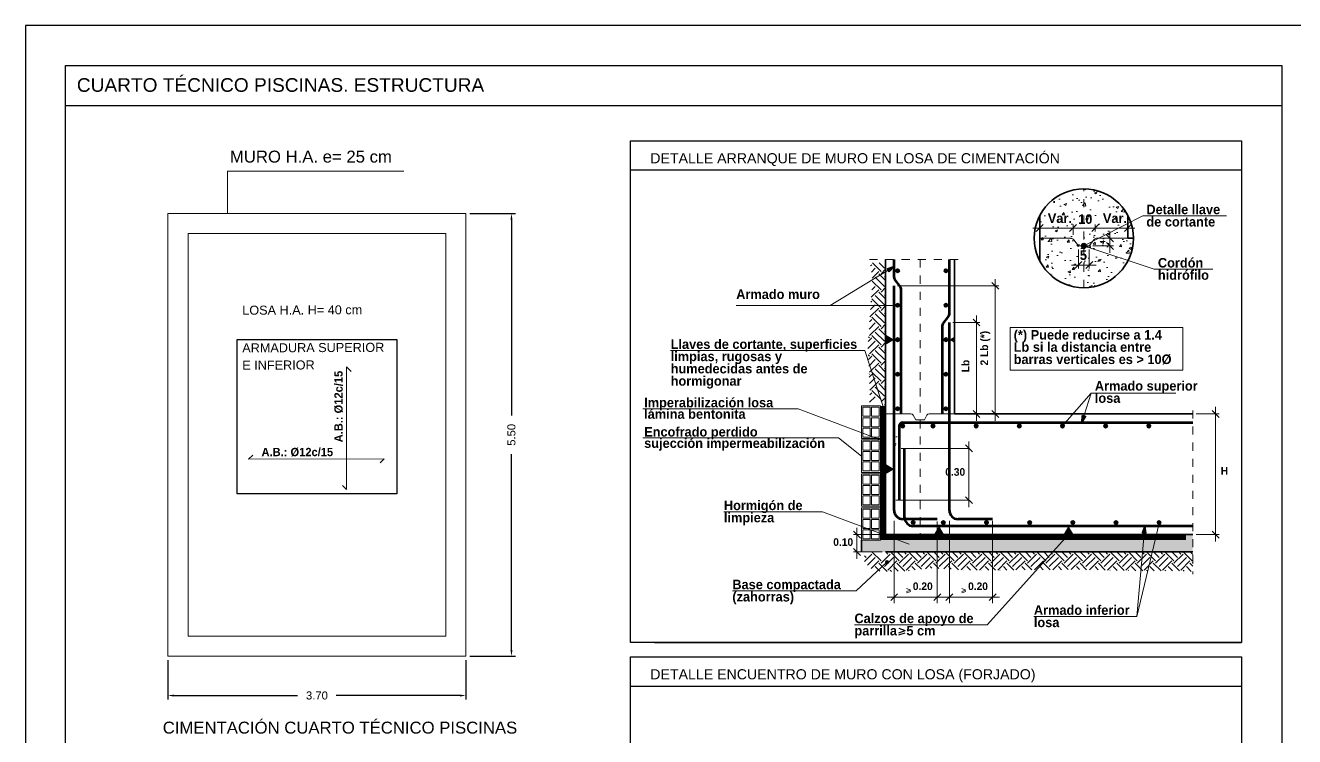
# Model space of a CAD drawing. Extents: x 2455 to 9764, y -806 to 181.
# Drawn here: x 4747.09 to 4762.85, y -655.29 to -646.45 of the extents above; entities that cross this region are included whole.
import ezdxf
from ezdxf.enums import TextEntityAlignment as Align

# ---------------------------------------------------------------- set-up
doc = ezdxf.new("R2010")
doc.units = 0
doc.header["$LTSCALE"] = 0.2
doc.header["$MEASUREMENT"] = 0
for name, pattern in [('CONTINUA', [0]), ('DASHDOT', [1, 0.5, -0.25, 0, -0.25]), ('TRAZO_HUECO', [0.375, 0.25, -0.125])]:
    doc.linetypes.add(name, pattern=pattern)
doc.layers.get('0').update_dxf_attribs({"linetype": 'CONTINUOUS'})
for name, color, linetype, lineweight in [('0-CYPE0', 1, 'CONTINUOUS', 13), ('0-CYPE1', 2, 'CONTINUOUS', 18), ('0-CYPE2', 4, 'CONTINUOUS', 35), ('0-CYPE4', 6, 'CONTINUOUS', 70), ('01_muebles_B', 4, 'CONTINUOUS', 5), ('01_puntos amarillos', 2, 'CONTINUOUS', 5), ('defecto', 7, 'CONTINUOUS', 0), ('VIG_CARAS', 5, 'CONTINUOUS', 9), ('ZAP_CONTORNO', 6, 'CONTINUOUS', 9)]:
    doc.layers.add(name, color=color, linetype=linetype, lineweight=lineweight)
doc.layers.add('01_cartela', color=6, linetype='CONTINUOUS', plot=False)
for name, color, linetype in [('01_cotas', 4, 'CONTINUOUS'), ('01_estructura', 5, 'CONTINUOUS'), ('01_textos', 7, 'CONTINUOUS'), ('07-TEXTOS', 7, 'CONTINUOUS'), ('CALEFAC_NOTAS', 7, 'CONTINUOUS'), ('CYPECABECERA', 2, 'CONTINUOUS')]:
    doc.layers.add(name, color=color, linetype=linetype)
doc.styles.add('BERNARDO', font='GOTHICB.TTF')
doc.styles.add('CYPETXT', font='romans__.ttf', dxfattribs={"height": 0.2})
doc.styles.add('Estilo1', font='swissel.ttf')
doc.styles.add('NIEVES2', font='sanss___.ttf')
doc.styles.add('ROMANS', font='romans')
doc.dimstyles.new('DECIMAL-50', dxfattribs={"dimtxt": 0.08, "dimasz": 0.15, "dimexe": 0.05, "dimexo": 0.05, "dimgap": 0.09, "dimtad": 0, "dimzin": 0, "dimdsep": 46, "dimtxsty": 'ROMANS', "dimblk": 'DOTSMALL', "dimcen": 0.09, "dimclrt": 7, "dimadec": 0, "dimazin": 0, "dimtfac": 1.38, "dimtix": 1, "dimtofl": 0, "dimtmove": 2, "dimatfit": 3, "dimldrblk": 'OBLIQUE', "dimfxl": 1, "dimtolj": 1, "dimtzin": 0, "dimarcsym": 0})

# ---------------------------------------------------------------- blocks, each defined once
blk = doc.blocks.new('*D1153')
at = {"layer": '01_cotas', "color": 0, "linetype": 'CONTINUA', "lineweight": -2, "transparency": 16777216}
for p, q in [((4748.857, -654.337), (4748.857, -654.826)), ((4752.557, -654.337), (4752.557, -654.826))]:
    blk.add_line(p, q, dxfattribs=at)
at = {"layer": '01_cotas', "color": 0, "lineweight": -2, "transparency": 16777216}
for p, q in [((4748.932, -654.776), (4750.467, -654.776)), ((4752.482, -654.776), (4750.947, -654.776))]:
    blk.add_line(p, q, dxfattribs=at)
at = {"layer": '01_cotas', "color": 0, "transparency": 16777216}
for points in [[(4748.932, -654.764), (4748.932, -654.789), (4748.857, -654.776)], [(4752.482, -654.764), (4752.482, -654.789), (4752.557, -654.776)]]:
    blk.add_solid(points, dxfattribs=at)
at = {"layer": '01_cotas', "color": 7, "transparency": 16777216, "insert": (4750.707, -654.776), "char_height": 0.1, "attachment_point": 5, "style": 'Estilo1'}
blk.add_mtext('\\A1;3.70', dxfattribs=at)
blk = doc.blocks.new('*D1154')
at = {"layer": '01_cotas', "color": 0, "linetype": 'CONTINUA', "lineweight": -2, "transparency": 16777216}
for p, q in [((4752.607, -648.787), (4753.172, -648.787)), ((4752.607, -654.287), (4753.172, -654.287))]:
    blk.add_line(p, q, dxfattribs=at)
at = {"layer": '01_cotas', "color": 0, "lineweight": -2, "transparency": 16777216}
for p, q in [((4753.122, -648.862), (4753.122, -651.296)), ((4753.122, -654.212), (4753.122, -651.777))]:
    blk.add_line(p, q, dxfattribs=at)
at = {"layer": '01_cotas', "color": 0, "transparency": 16777216}
for points in [[(4753.11, -648.862), (4753.135, -648.862), (4753.122, -648.787)], [(4753.11, -654.212), (4753.135, -654.212), (4753.122, -654.287)]]:
    blk.add_solid(points, dxfattribs=at)
at = {"layer": '01_cotas', "color": 7, "transparency": 16777216, "insert": (4753.122, -651.537), "char_height": 0.1, "attachment_point": 5, "rotation": 90, "style": 'Estilo1'}
blk.add_mtext('\\A1;5.50', dxfattribs=at)

msp = doc.modelspace()

# ---------------------------------------------------------------- hatches: boundary and pattern name
at = {"layer": '0-CYPE0'}
h = msp.add_hatch(dxfattribs=at)
h.set_pattern_fill('ID0', color=256, scale=45.125, style=0, pattern_type=2)
h.set_pattern_definition([(50, (4757.86092, -652.95966), (0.323664, -0.028316), [0.033844, -0.372281]), (355, (4757.86092, -652.95966), (-0.06261, 0.339426), [0.027075, -0.297825]), (100.4514, (4757.8879, -652.96202), (0.261053, 0.31111), [0.028763, -0.31639]), (46.184, (4757.86092, -652.8694), (0.481592, -0.07469), [0.050766, -0.55842]), (96.636, (4757.90106, -652.87563), (0.421768, 0.43957), [0.043144, -0.474586]), (351.184, (4757.8609, -652.8694), (0.421765, 0.43957), [0.040612, -0.446738]), (21, (4757.90605, -652.89197), (0.269353, -0.181682), [0.033844, -0.372281]), (326, (4757.90605, -652.89197), (0.109796, 0.327224), [0.027075, -0.297825]), (71.4514, (4757.9285, -652.9071), (0.379152, 0.145542), [0.028763, -0.31639]), (37.5, (4757.86092, -652.95966), (0.0054872, 0.1502189), [0, -0.294215, 0, -0.3023375, 0, -0.298953]), (7.5, (4757.86092, -652.95966), (0.1187103, 0.1779775), [0, -0.1723775, 0, -0.287446, 0, -0.1139406]), (327.5, (4757.7603, -652.95966), (0.2408863, -0.010178), [0, -0.1128125, 0, -0.351975, 0, -0.467044]), (317.5, (4757.71517, -652.95966), (0.263162, 0.045172), [0, -0.146656, 0, -0.2337475, 0, -0.331669])])
h.paths.add_polyline_path([(4760.554, -649.024), (4760.416, -649.095), (4760.554, -649.095)], flags=0)
h.paths.add_polyline_path([(4760.667, -648.967), (4760.37, -648.967), (4760.284, -648.967), (4760.229, -648.967), (4760.229, -649.176), (4760.232, -649.177), (4760.235, -649.178), (4760.238, -649.179), (4760.24, -649.181), (4760.242, -649.184), (4760.337, -649.135), (4760.353, -649.112), (4760.36, -649.105), (4760.368, -649.099), (4760.377, -649.096), (4760.387, -649.095), (4760.416, -649.095)], flags=0)
h.paths.add_polyline_path([(4760.776, -648.911), (4760.667, -648.967), (4760.776, -648.967)], flags=0)
h.paths.add_polyline_path([(4760.776, -648.967), (4760.733, -648.967), (4760.667, -648.967), (4760.554, -649.024), (4760.554, -649.095), (4760.776, -649.095)], flags=0)
h.paths.add_polyline_path([(4760.416, -649.095), (4760.337, -649.135), (4760.297, -649.19), (4760.243, -649.19), (4760.243, -649.195), (4760.778, -649.372), (4760.827, -649.237), (4760.844, -649.095), (4760.776, -649.095)], flags=0)
h.paths.add_polyline_path([(4760.778, -649.372), (4760.243, -649.195), (4760.241, -649.198), (4760.24, -649.2), (4760.237, -649.202), (4760.235, -649.204), (4760.232, -649.205), (4760.229, -649.205), (4760.229, -649.71), (4760.364, -649.695), (4760.492, -649.651), (4760.607, -649.58), (4760.704, -649.485)], flags=0)
h.paths.add_polyline_path([(4760.229, -649.205), (4760.226, -649.205), (4760.223, -649.204), (4760.221, -649.202), (4760.219, -649.201), (4760.217, -649.198), (4760.216, -649.196), (4760.215, -649.193), (4760.215, -649.19), (4760.161, -649.19), (4760.104, -649.112), (4760.098, -649.105), (4760.09, -649.099), (4760.081, -649.096), (4760.072, -649.095), (4759.682, -649.095), (4759.682, -649.377), (4759.757, -649.489), (4759.853, -649.582), (4759.968, -649.652), (4760.095, -649.695), (4760.229, -649.71)], flags=0)
h.paths.add_polyline_path([(4760.229, -648.967), (4760.096, -648.967), (4760.053, -648.967), (4760.01, -648.967), (4759.682, -648.967), (4759.682, -649.052), (4759.682, -649.095), (4760.071, -649.095), (4760.081, -649.096), (4760.09, -649.099), (4760.098, -649.105), (4760.105, -649.112), (4760.161, -649.19), (4760.215, -649.19), (4760.215, -649.188), (4760.216, -649.185), (4760.217, -649.183), (4760.219, -649.18), (4760.221, -649.179), (4760.223, -649.177), (4760.226, -649.176), (4760.229, -649.176)], flags=0)
h.paths.add_polyline_path([(4760.229, -648.48), (4760.229, -648.967), (4760.37, -648.967), (4760.413, -648.967), (4760.456, -648.967), (4760.667, -648.967), (4760.776, -648.911), (4760.776, -648.813), (4760.701, -648.701), (4760.604, -648.608), (4760.49, -648.538), (4760.363, -648.495)], flags=0)
h.paths.add_polyline_path([(4760.229, -648.48), (4760.095, -648.495), (4759.968, -648.538), (4759.853, -648.608), (4759.757, -648.701), (4759.682, -648.813), (4759.682, -648.967), (4759.725, -648.967), (4760.096, -648.967), (4760.182, -648.967), (4760.229, -648.967)], flags=0)
h = msp.add_hatch(dxfattribs=at)
h.set_pattern_fill('ID4', color=256, scale=45.125, style=0, pattern_type=2)
h.set_pattern_definition([(50, (4759.5119, -654.04975), (0.323664, -0.028316), [0.033844, -0.37228]), (355, (4759.5119, -654.04975), (-0.06261, 0.339426), [0.027075, -0.297825]), (100.451, (4759.53888, -654.0521), (0.261053, 0.31111), [0.028763, -0.31639]), (46.184, (4759.5119, -653.9595), (0.48159, -0.07469), [0.050766, -0.55842]), (96.636, (4759.55204, -653.96573), (0.42177, 0.43957), [0.043144, -0.474586]), (351.184, (4759.5119, -653.9595), (0.421765, 0.43957), [0.04061, -0.44674]), (21, (4759.55703, -653.98207), (0.269353, -0.181682), [0.033844, -0.37228]), (326, (4759.55703, -653.98207), (0.109796, 0.327224), [0.027075, -0.297825]), (71.451, (4759.57948, -653.9972), (0.379152, 0.145542), [0.028763, -0.31639]), (37.5, (4759.51191, -654.04975), (0.005487, 0.150219), [0, -0.294215, 0, -0.3023375, 0, -0.298953]), (7.5, (4759.5119, -654.04975), (0.11871, 0.1779775), [0, -0.1723775, 0, -0.287446, 0, -0.113941]), (327.5, (4759.41128, -654.04975), (0.2408863, -0.010178), [0, -0.1128125, 0, -0.351975, 0, -0.467044]), (317.5, (4759.36615, -654.04975), (0.263162, 0.045172), [0, -0.146656, 0, -0.233748, 0, -0.331669])])
h.paths.add_polyline_path([(4758.083, -651.277), (4757.874, -651.277), (4757.874, -651.706), (4757.939, -651.706), (4757.939, -651.384), (4758.196, -651.384), (4758.196, -651.352), (4758.142, -651.352)], flags=0)
h = msp.add_hatch(dxfattribs=at)
h.set_pattern_fill('ID5', color=256, scale=45.125, style=0, pattern_type=2)
h.set_pattern_definition([(37.5, (4759.511907, -654.049755), (-0.0022743, 0.0695579), [0, -0.054872, 0, -0.06137, 0, -0.0586625]), (7.5, (4759.51191, -654.049755), (0.063888, 0.1018787), [0, -0.029602, 0, -0.049457, 0, -0.0189525]), (327.5, (4759.467504, -654.049755), (0.1124199, 0.0002053), [0, -0.01805, 0, -0.06498, 0, -0.084835]), (317.5, (4759.4675, -654.04975), (0.108521, 0.0316845), [0, -0.009025, 0, -0.042598, 0, -0.048735])])
h.paths.add_polyline_path([(4761.582, -652.777), (4761.13, -652.777), (4761.079, -652.992), (4761.582, -652.992)])
h.paths.add_polyline_path([(4761.13, -652.777), (4760.976, -652.777), (4760.958, -652.992), (4761.079, -652.992)])
h.paths.add_polyline_path([(4760.976, -652.777), (4760.039, -652.777), (4759.846, -652.992), (4760.958, -652.992)])
h.paths.add_polyline_path([(4760.039, -652.777), (4759.096, -652.777), (4759.096, -652.992), (4759.846, -652.992)])
h.paths.add_polyline_path([(4759.096, -652.777), (4758.56, -652.777), (4758.56, -652.992), (4759.096, -652.992)])
h.paths.add_polyline_path([(4758.56, -652.777), (4758.41, -652.777), (4758.41, -652.992), (4758.56, -652.992)])
h.paths.add_polyline_path([(4758.41, -652.777), (4757.874, -652.777), (4757.874, -652.992), (4758.41, -652.992)])
h.paths.add_polyline_path([(4757.874, -652.777), (4757.767, -652.777), (4757.767, -652.786), (4757.874, -652.827)])
h.paths.add_polyline_path([(4757.874, -652.827), (4757.467, -652.846), (4757.467, -652.989), (4757.77, -652.992), (4757.874, -652.992)])
at = {"layer": '0-CYPE2'}
h = msp.add_hatch(color=256, dxfattribs=at)
edge = h.paths.add_edge_path()
edge.add_arc((4760.229, -649.19), 0.0287, 0, 360)
for points in [[(4757.812, -649.51), (4757.874, -649.447), (4757.79, -649.473)], [(4760.209, -651.296), (4760.203, -651.384), (4760.25, -651.309)], [(4761, -652.757), (4760.985, -652.67), (4760.957, -652.754)]]:
    msp.add_hatch(color=256, dxfattribs=at).paths.add_polyline_path(points)
h = msp.add_hatch(color=256, dxfattribs=at)
edge = h.paths.add_edge_path()
edge.add_arc((4757.917, -649.498), 0.0214, 0, 360)
h = msp.add_hatch(color=256, dxfattribs=at)
edge = h.paths.add_edge_path()
edge.add_arc((4758.517, -649.498), 0.0214, 0, 360)
h = msp.add_hatch(color=256, dxfattribs=at)
edge = h.paths.add_edge_path()
edge.add_arc((4757.917, -649.927), 0.0214, 0, 360)
h = msp.add_hatch(color=256, dxfattribs=at)
edge = h.paths.add_edge_path()
edge.add_arc((4758.517, -649.927), 0.0214, 0, 360)
h = msp.add_hatch(color=256, dxfattribs=at)
edge = h.paths.add_edge_path()
edge.add_arc((4757.917, -650.355), 0.0214, 0, 360)
h = msp.add_hatch(color=256, dxfattribs=at)
edge = h.paths.add_edge_path()
edge.add_arc((4758.517, -650.355), 0.0214, 0, 360)
h = msp.add_hatch(color=256, dxfattribs=at)
edge = h.paths.add_edge_path()
edge.add_arc((4757.917, -650.784), 0.0214, 0, 360)
h = msp.add_hatch(color=256, dxfattribs=at)
edge = h.paths.add_edge_path()
edge.add_arc((4758.517, -650.784), 0.0214, 0, 360)
h = msp.add_hatch(color=256, dxfattribs=at)
edge = h.paths.add_edge_path()
edge.add_arc((4757.917, -651.213), 0.0214, 0, 360)
h = msp.add_hatch(color=256, dxfattribs=at)
edge = h.paths.add_edge_path()
edge.add_arc((4758.517, -651.213), 0.0214, 0, 360)
h = msp.add_hatch(color=256, dxfattribs=at)
edge = h.paths.add_edge_path()
edge.add_arc((4757.981, -651.427), 0.0214, 0, 360)
h = msp.add_hatch(color=256, dxfattribs=at)
edge = h.paths.add_edge_path()
edge.add_arc((4758.357, -651.427), 0.0214, 0, 360)
h = msp.add_hatch(color=256, dxfattribs=at)
edge = h.paths.add_edge_path()
edge.add_arc((4758.892, -651.427), 0.0214, 0, 360)
h = msp.add_hatch(color=256, dxfattribs=at)
edge = h.paths.add_edge_path()
edge.add_arc((4759.428, -651.427), 0.0214, 0, 360)
h = msp.add_hatch(color=256, dxfattribs=at)
edge = h.paths.add_edge_path()
edge.add_arc((4759.964, -651.427), 0.0214, 0, 360)
h = msp.add_hatch(color=256, dxfattribs=at)
edge = h.paths.add_edge_path()
edge.add_arc((4760.5, -651.427), 0.0214, 0, 360)
h = msp.add_hatch(color=256, dxfattribs=at)
edge = h.paths.add_edge_path()
edge.add_arc((4761.036, -651.427), 0.0214, 0, 360)
h = msp.add_hatch(color=256, dxfattribs=at)
edge = h.paths.add_edge_path()
edge.add_arc((4758.11, -652.627), 0.0214, 0, 360)
h = msp.add_hatch(color=256, dxfattribs=at)
edge = h.paths.add_edge_path()
edge.add_arc((4758.485, -652.627), 0.0214, 0, 360)
h = msp.add_hatch(color=256, dxfattribs=at)
edge = h.paths.add_edge_path()
edge.add_arc((4759.021, -652.627), 0.0214, 0, 360)
h = msp.add_hatch(color=256, dxfattribs=at)
edge = h.paths.add_edge_path()
edge.add_arc((4759.557, -652.627), 0.0214, 0, 360)
h = msp.add_hatch(color=256, dxfattribs=at)
edge = h.paths.add_edge_path()
edge.add_arc((4760.093, -652.627), 0.0214, 0, 360)
h = msp.add_hatch(color=256, dxfattribs=at)
edge = h.paths.add_edge_path()
edge.add_arc((4760.629, -652.627), 0.0214, 0, 360)
h = msp.add_hatch(color=256, dxfattribs=at)
edge = h.paths.add_edge_path()
edge.add_arc((4761.164, -652.627), 0.0214, 0, 360)
h = msp.add_hatch(color=256, dxfattribs=at)
edge = h.paths.add_edge_path()
edge.add_arc((4757.785, -653.12), 0.0161, 0, 360)

# ---------------------------------------------------------------- linework, layer by layer
at = {"layer": '0-CYPE0'}
for p, q in [((4757.581, -649.438), (4757.597, -649.423)), ((4757.711, -649.508), (4757.604, -649.401)), ((4757.753, -649.465), (4757.689, -649.401)), ((4757.591, -649.514), (4757.64, -649.465)), ((4757.601, -649.589), (4757.682, -649.508)), ((4757.753, -649.693), (4757.64, -649.579)), ((4757.767, -649.621), (4757.682, -649.536)), ((4757.711, -649.536), (4757.767, -649.48)), ((4757.753, -649.579), (4757.767, -649.565)), ((4757.589, -649.828), (4757.682, -649.735)), ((4757.596, -649.737), (4757.64, -649.693)), ((4757.711, -649.735), (4757.603, -649.628)), ((4757.767, -649.849), (4757.682, -649.764)), ((4757.711, -649.764), (4757.767, -649.707)), ((4757.579, -649.981), (4757.64, -649.92)), ((4757.585, -649.889), (4757.597, -649.877)), ((4757.711, -649.963), (4757.597, -649.849)), ((4757.753, -649.92), (4757.64, -649.806)), ((4757.753, -649.806), (4757.767, -649.793)), ((4757.573, -650.072), (4757.682, -649.963)), ((4757.711, -650.19), (4757.597, -650.076)), ((4757.753, -650.147), (4757.64, -650.034)), ((4757.767, -650.076), (4757.682, -649.991)), ((4757.711, -649.991), (4757.767, -649.935)), ((4757.753, -650.034), (4757.767, -650.02)), ((4757.563, -650.224), (4757.64, -650.147)), ((4757.568, -650.304), (4757.682, -650.19)), ((4757.569, -650.133), (4757.597, -650.105)), ((4757.767, -650.303), (4757.682, -650.218)), ((4757.711, -650.218), (4757.767, -650.162)), ((4757.549, -650.465), (4757.64, -650.375)), ((4757.553, -650.376), (4757.597, -650.332)), ((4757.568, -650.332), (4757.557, -650.32)), ((4757.711, -650.417), (4757.597, -650.304)), ((4757.753, -650.375), (4757.64, -650.261)), ((4757.711, -650.446), (4757.767, -650.389)), ((4757.753, -650.261), (4757.767, -650.247)), ((4757.568, -650.56), (4757.552, -650.544)), ((4757.568, -650.531), (4757.682, -650.417)), ((4757.711, -650.645), (4757.597, -650.531)), ((4757.753, -650.602), (4757.64, -650.488)), ((4757.767, -650.531), (4757.682, -650.446)), ((4757.753, -650.488), (4757.767, -650.475)), ((4757.555, -650.601), (4757.597, -650.56)), ((4757.558, -650.683), (4757.64, -650.602)), ((4757.568, -650.758), (4757.682, -650.645)), ((4757.753, -650.829), (4757.64, -650.716)), ((4757.767, -650.758), (4757.682, -650.673)), ((4757.711, -650.673), (4757.767, -650.617)), ((4757.753, -650.716), (4757.767, -650.702)), ((4757.568, -650.787), (4757.562, -650.781)), ((4757.564, -650.82), (4757.597, -650.787)), ((4757.567, -650.901), (4757.64, -650.829)), ((4757.571, -650.983), (4757.682, -650.872)), ((4757.711, -650.872), (4757.597, -650.758)), ((4757.711, -650.901), (4757.767, -650.844)), ((4757.572, -651.039), (4757.597, -651.014)), ((4757.711, -651.099), (4757.597, -650.986)), ((4757.753, -651.057), (4757.64, -650.943)), ((4757.767, -650.985), (4757.682, -650.901)), ((4757.753, -650.943), (4757.767, -650.929)), ((4757.57, -651.133), (4757.64, -651.063)), ((4757.711, -651.128), (4757.767, -651.071)), ((4757.753, -651.17), (4757.767, -651.157)), ((4757.505, -653.109), (4757.597, -653.018)), ((4757.526, -653.06), (4757.507, -653.042)), ((4757.545, -653.155), (4757.64, -653.06)), ((4757.711, -653.103), (4757.597, -652.989)), ((4757.711, -653.131), (4757.824, -653.018)), ((4757.753, -653.174), (4757.867, -653.06)), ((4757.796, -653.018), (4757.77, -652.992)), ((4757.938, -653.103), (4757.827, -652.992)), ((4757.981, -653.06), (4757.912, -652.992)), ((4757.938, -653.131), (4758.052, -653.018)), ((4757.981, -653.174), (4758.094, -653.06)), ((4758.023, -653.018), (4757.997, -652.992)), ((4758.165, -653.103), (4758.054, -652.992)), ((4758.208, -653.06), (4758.139, -652.992)), ((4758.165, -653.131), (4758.279, -653.018)), ((4758.208, -653.174), (4758.322, -653.06)), ((4758.25, -653.018), (4758.224, -652.992)), ((4758.393, -653.103), (4758.281, -652.992)), ((4758.435, -653.06), (4758.367, -652.992)), ((4758.393, -653.131), (4758.506, -653.018)), ((4758.435, -653.174), (4758.549, -653.06)), ((4758.478, -653.018), (4758.452, -652.992)), ((4758.62, -653.103), (4758.509, -652.992)), ((4758.663, -653.06), (4758.594, -652.992)), ((4758.62, -653.131), (4758.734, -653.018)), ((4758.663, -653.174), (4758.776, -653.06)), ((4758.705, -653.018), (4758.679, -652.992)), ((4758.847, -653.103), (4758.736, -652.992)), ((4758.89, -653.06), (4758.821, -652.992)), ((4758.847, -653.131), (4758.961, -653.018)), ((4758.89, -653.174), (4759.004, -653.06)), ((4758.933, -653.018), (4758.907, -652.992)), ((4759.075, -653.103), (4758.963, -652.992)), ((4759.117, -653.06), (4759.049, -652.992)), ((4759.075, -653.131), (4759.188, -653.018)), ((4759.117, -653.174), (4759.231, -653.06)), ((4759.16, -653.018), (4759.134, -652.992)), ((4759.302, -653.103), (4759.191, -652.992)), ((4759.345, -653.06), (4759.276, -652.992)), ((4759.302, -653.131), (4759.416, -653.018)), ((4759.345, -653.174), (4759.458, -653.06)), ((4759.387, -653.018), (4759.361, -652.992)), ((4759.529, -653.103), (4759.418, -652.992)), ((4759.572, -653.06), (4759.503, -652.992)), ((4759.529, -653.131), (4759.643, -653.018)), ((4759.572, -653.174), (4759.686, -653.06)), ((4759.615, -653.018), (4759.589, -652.992)), ((4759.757, -653.103), (4759.645, -652.992)), ((4759.799, -653.06), (4759.731, -652.992)), ((4759.757, -653.131), (4759.87, -653.018)), ((4759.799, -653.174), (4759.913, -653.06)), ((4759.842, -653.018), (4759.816, -652.992)), ((4759.984, -653.103), (4759.873, -652.992)), ((4760.027, -653.06), (4759.958, -652.992)), ((4759.984, -653.131), (4760.098, -653.018)), ((4760.027, -653.174), (4760.14, -653.06)), ((4760.069, -653.018), (4760.043, -652.992)), ((4760.211, -653.103), (4760.1, -652.992)), ((4760.254, -653.06), (4760.185, -652.992)), ((4760.211, -653.131), (4760.325, -653.018)), ((4760.254, -653.174), (4760.368, -653.06)), ((4760.297, -653.018), (4760.271, -652.992)), ((4760.439, -653.103), (4760.327, -652.992)), ((4760.481, -653.06), (4760.413, -652.992)), ((4760.439, -653.131), (4760.552, -653.018)), ((4760.481, -653.174), (4760.595, -653.06)), ((4760.524, -653.018), (4760.498, -652.992)), ((4760.666, -653.103), (4760.555, -652.992)), ((4760.709, -653.06), (4760.64, -652.992)), ((4760.666, -653.131), (4760.78, -653.018)), ((4760.709, -653.174), (4760.822, -653.06)), ((4760.751, -653.018), (4760.725, -652.992)), ((4760.893, -653.103), (4760.782, -652.992)), ((4760.936, -653.06), (4760.867, -652.992)), ((4760.893, -653.131), (4761.007, -653.018)), ((4760.936, -653.174), (4761.05, -653.06)), ((4760.979, -653.018), (4760.953, -652.992)), ((4761.121, -653.103), (4761.009, -652.992)), ((4761.163, -653.06), (4761.095, -652.992)), ((4761.121, -653.131), (4761.234, -653.018)), ((4761.163, -653.174), (4761.277, -653.06)), ((4761.206, -653.018), (4761.18, -652.992)), ((4761.348, -653.103), (4761.237, -652.992)), ((4761.391, -653.06), (4761.322, -652.992)), ((4761.348, -653.131), (4761.462, -653.018)), ((4761.391, -653.174), (4761.504, -653.06)), ((4761.433, -653.018), (4761.407, -652.992)), ((4761.575, -653.103), (4761.464, -652.992)), ((4761.582, -653.025), (4761.549, -652.992)), ((4757.589, -653.196), (4757.682, -653.103)), ((4757.695, -653.229), (4757.64, -653.174)), ((4757.786, -653.235), (4757.682, -653.131)), ((4757.796, -653.217), (4757.909, -653.103)), ((4757.841, -653.233), (4757.824, -653.217)), ((4757.924, -653.231), (4757.867, -653.174)), ((4758.007, -653.229), (4757.909, -653.131)), ((4758.023, -653.217), (4758.137, -653.103)), ((4758.06, -653.225), (4758.052, -653.217)), ((4758.136, -653.216), (4758.094, -653.174)), ((4758.213, -653.208), (4758.137, -653.131)), ((4758.265, -653.202), (4758.364, -653.103)), ((4758.341, -653.193), (4758.322, -653.174)), ((4758.43, -653.197), (4758.364, -653.131)), ((4758.493, -653.201), (4758.592, -653.103)), ((4758.583, -653.208), (4758.549, -653.174)), ((4758.674, -653.214), (4758.592, -653.131)), ((4758.706, -653.216), (4758.819, -653.103)), ((4758.735, -653.218), (4758.734, -653.217)), ((4758.821, -653.219), (4758.776, -653.174)), ((4758.906, -653.219), (4758.819, -653.131)), ((4758.933, -653.217), (4759.046, -653.103)), ((4758.963, -653.218), (4758.961, -653.217)), ((4759.048, -653.218), (4759.004, -653.174)), ((4759.132, -653.217), (4759.046, -653.131)), ((4759.16, -653.217), (4759.274, -653.103)), ((4759.189, -653.217), (4759.188, -653.217)), ((4759.274, -653.217), (4759.231, -653.174)), ((4759.359, -653.217), (4759.274, -653.131)), ((4759.387, -653.216), (4759.501, -653.103)), ((4759.5, -653.216), (4759.458, -653.174)), ((4759.585, -653.216), (4759.501, -653.131)), ((4759.616, -653.215), (4759.728, -653.103)), ((4759.726, -653.214), (4759.686, -653.174)), ((4759.811, -653.214), (4759.728, -653.131)), ((4759.845, -653.214), (4759.956, -653.103)), ((4759.952, -653.213), (4759.913, -653.174)), ((4760.036, -653.212), (4759.956, -653.131)), ((4760.074, -653.212), (4760.183, -653.103)), ((4760.177, -653.211), (4760.14, -653.174)), ((4760.264, -653.213), (4760.183, -653.131)), ((4760.3, -653.213), (4760.41, -653.103)), ((4760.409, -653.216), (4760.368, -653.174)), ((4760.496, -653.218), (4760.41, -653.131)), ((4760.524, -653.217), (4760.638, -653.103)), ((4760.555, -653.219), (4760.552, -653.217)), ((4760.642, -653.221), (4760.595, -653.174)), ((4760.729, -653.223), (4760.638, -653.131)), ((4760.751, -653.217), (4760.865, -653.103)), ((4760.787, -653.224), (4760.78, -653.217)), ((4760.874, -653.226), (4760.822, -653.174)), ((4760.961, -653.228), (4760.865, -653.131)), ((4760.979, -653.217), (4761.092, -653.103)), ((4761.018, -653.228), (4761.007, -653.217)), ((4761.104, -653.228), (4761.05, -653.174)), ((4761.189, -653.228), (4761.092, -653.131)), ((4761.206, -653.217), (4761.32, -653.103)), ((4761.246, -653.228), (4761.234, -653.217)), ((4761.331, -653.228), (4761.277, -653.174)), ((4761.416, -653.228), (4761.32, -653.131)), ((4761.433, -653.217), (4761.547, -653.103)), ((4761.475, -653.23), (4761.462, -653.217)), ((4761.564, -653.233), (4761.504, -653.174)), ((4761.582, -653.167), (4761.547, -653.131)), ((4761.575, -653.131), (4761.582, -653.124))]:
    msp.add_line(p, q, dxfattribs=at)
at = {"layer": '0-CYPE1', "linetype": 'DASHDOT'}
for p, q in [((4760.229, -649.71), (4760.229, -648.48)), ((4758.667, -649.359), (4757.513, -649.359)), ((4758.196, -649.359), (4758.196, -652.777)), ((4761.582, -651.234), (4761.582, -653.27))]:
    msp.add_line(p, q, dxfattribs=at)
at = {"layer": '0-CYPE1'}
for p, q in [((4760.229, -649.19), (4760.961, -648.817)), ((4760.961, -648.817), (4761.999, -648.817)), ((4759.725, -648.967), (4759.597, -648.967)), ((4759.639, -649.009), (4759.725, -648.924)), ((4759.682, -649.052), (4759.682, -648.924)), ((4759.682, -648.967), (4760.096, -648.967)), ((4760.139, -648.967), (4760.01, -648.967)), ((4760.053, -649.009), (4760.139, -648.924)), ((4760.053, -649.009), (4760.139, -648.924)), ((4760.053, -648.967), (4760.182, -648.967)), ((4760.096, -649.052), (4760.096, -648.924)), ((4760.096, -648.967), (4760.37, -648.967)), ((4760.413, -648.967), (4760.284, -648.967)), ((4760.327, -649.009), (4760.413, -648.924)), ((4760.327, -649.009), (4760.413, -648.924)), ((4760.327, -648.967), (4760.456, -648.967)), ((4760.37, -648.967), (4760.776, -648.967)), ((4760.733, -649.009), (4760.818, -648.924)), ((4760.733, -648.967), (4760.861, -648.967)), ((4760.776, -649.052), (4760.776, -648.924)), ((4760.071, -649.095), (4759.682, -649.095)), ((4760.161, -649.19), (4760.105, -649.112)), ((4760.353, -649.112), (4760.297, -649.19)), ((4760.387, -649.095), (4760.776, -649.095)), ((4760.43, -649.095), (4760.597, -649.095)), ((4760.597, -649.138), (4760.512, -649.052)), ((4760.554, -649.138), (4760.554, -649.009)), ((4760.554, -649.095), (4760.554, -649.19)), ((4760.297, -649.19), (4760.161, -649.19)), ((4760.161, -649.233), (4760.161, -649.469)), ((4760.229, -649.19), (4761.104, -649.479)), ((4760.297, -649.233), (4760.297, -649.469)), ((4760.34, -649.19), (4760.597, -649.19)), ((4760.597, -649.233), (4760.512, -649.148)), ((4760.554, -649.148), (4760.554, -649.276)), ((4757.079, -649.93), (4757.874, -649.447)), ((4760.203, -649.427), (4760.075, -649.427)), ((4760.118, -649.469), (4760.203, -649.384)), ((4760.161, -649.427), (4760.297, -649.427)), ((4760.254, -649.469), (4760.34, -649.384)), ((4760.254, -649.427), (4760.383, -649.427)), ((4759.129, -649.729), (4759.129, -649.601)), ((4761.104, -649.479), (4761.83, -649.479)), ((4757.917, -649.686), (4759.172, -649.686)), ((4759.172, -649.729), (4759.086, -649.644)), ((4759.129, -651.277), (4759.129, -649.686)), ((4755.913, -649.93), (4757.079, -649.93)), ((4757.079, -649.93), (4757.917, -649.93)), ((4758.896, -650.184), (4758.896, -650.055)), ((4758.603, -650.141), (4758.939, -650.141)), ((4758.939, -650.184), (4758.854, -650.098)), ((4758.896, -651.277), (4758.896, -650.141)), ((4755.099, -650.49), (4757.51, -650.49)), ((4757.767, -651.277), (4757.51, -650.49)), ((4760.321, -651.018), (4759.964, -651.427)), ((4760.321, -651.018), (4760.203, -651.384)), ((4760.321, -651.018), (4761.371, -651.018)), ((4754.755, -651.213), (4756.682, -651.213)), ((4757.703, -651.6), (4756.682, -651.213)), ((4758.083, -651.277), (4757.767, -651.277)), ((4758.142, -651.352), (4758.111, -651.294)), ((4758.28, -651.294), (4758.249, -651.352)), ((4758.309, -651.277), (4758.624, -651.277)), ((4758.939, -651.32), (4758.854, -651.234)), ((4758.896, -651.234), (4758.896, -651.363)), ((4758.939, -651.277), (4759.172, -651.277)), ((4759.172, -651.32), (4759.086, -651.234)), ((4759.129, -651.234), (4759.129, -651.363)), ((4761.625, -651.277), (4761.727, -651.277)), ((4761.654, -651.277), (4761.909, -651.277)), ((4761.909, -651.32), (4761.823, -651.234)), ((4761.866, -651.32), (4761.866, -651.191)), ((4761.866, -651.277), (4761.866, -652.777)), ((4758.249, -651.352), (4758.142, -651.352)), ((4754.755, -651.576), (4757.183, -651.576)), ((4757.183, -651.576), (4757.467, -651.801)), ((4758.803, -651.748), (4758.803, -651.62)), ((4757.96, -651.706), (4758.803, -651.706)), ((4758.846, -651.748), (4758.76, -651.663)), ((4758.803, -652.349), (4758.803, -651.706)), ((4757.896, -652.349), (4758.803, -652.349)), ((4758.846, -652.391), (4758.76, -652.306)), ((4758.803, -652.306), (4758.803, -652.434)), ((4755.76, -652.493), (4756.985, -652.493)), ((4758.061, -652.897), (4756.985, -652.493)), ((4757.874, -652.606), (4757.874, -653.627)), ((4758.56, -652.606), (4758.56, -653.627)), ((4759.096, -652.606), (4759.096, -653.627)), ((4757.455, -652.82), (4757.37, -652.734)), ((4757.412, -652.82), (4757.412, -652.692)), ((4758.41, -652.614), (4758.41, -653.627)), ((4761.169, -652.617), (4760.888, -653.795)), ((4760.985, -652.67), (4760.888, -653.795)), ((4761.909, -652.82), (4761.823, -652.734)), ((4761.866, -652.82), (4761.866, -652.692)), ((4761.866, -652.734), (4761.866, -652.863)), ((4757.724, -652.777), (4757.37, -652.777)), ((4757.412, -652.777), (4757.412, -652.992)), ((4760.039, -652.777), (4759.03, -653.897)), ((4761.625, -652.777), (4761.727, -652.777)), ((4761.653, -652.777), (4761.909, -652.777)), ((4757.455, -653.035), (4757.37, -652.949)), ((4757.724, -652.992), (4757.37, -652.992)), ((4757.412, -652.949), (4757.412, -653.077)), ((4757.785, -653.12), (4757.402, -653.476)), ((4755.865, -653.476), (4757.402, -653.476)), ((4757.831, -653.597), (4757.917, -653.511)), ((4758.028, -653.447), (4758.08, -653.465)), ((4758.028, -653.483), (4758.08, -653.465)), ((4758.028, -653.501), (4758.08, -653.483)), ((4758.367, -653.597), (4758.453, -653.511)), ((4758.517, -653.597), (4758.603, -653.511)), ((4758.713, -653.447), (4758.766, -653.465)), ((4758.713, -653.483), (4758.766, -653.465)), ((4758.713, -653.501), (4758.766, -653.483)), ((4759.053, -653.597), (4759.139, -653.511)), ((4757.917, -653.554), (4757.789, -653.554)), ((4757.874, -653.554), (4758.41, -653.554)), ((4758.367, -653.554), (4758.496, -653.554)), ((4758.603, -653.554), (4758.474, -653.554)), ((4758.56, -653.554), (4759.096, -653.554)), ((4759.053, -653.554), (4759.182, -653.554)), ((4759.609, -653.795), (4760.888, -653.795)), ((4757.381, -653.897), (4759.03, -653.897))]:
    msp.add_line(p, q, dxfattribs=at)
msp.add_lwpolyline([(4760.37, -649.009), (4760.37, -648.924), (4760.37, -648.924)], dxfattribs=at)
msp.add_lwpolyline([(4759.313, -650.203), (4759.313, -650.733), (4761.459, -650.733), (4761.459, -650.203), (4759.313, -650.203)], close=True, dxfattribs=at)
for centre, radius, start, end in [((4760.071, -649.136), 0.041, 35.5376, 90), ((4760.387, -649.136), 0.041, 90, 144.4623), ((4758.083, -651.309), 0.0322, 28.0789, 90), ((4758.309, -651.309), 0.0322, 90, 151.9211)]:
    msp.add_arc(centre, radius, start, end, dxfattribs=at)
for points in [[(4757.767, -650.42), (4757.767, -650.291), (4757.874, -650.355)], [(4758.624, -650.394), (4758.624, -650.317), (4758.56, -650.355)], [(4757.767, -652.027), (4757.767, -651.898), (4757.874, -651.963)], [(4758.496, -652.777), (4758.367, -652.777), (4758.432, -652.67)], [(4760.103, -652.777), (4759.975, -652.777), (4760.039, -652.67)]]:
    msp.add_solid(points, dxfattribs=at)
at = {"layer": '0-CYPE2'}
for p, q in [((4759.682, -649.377), (4759.682, -648.813)), ((4760.776, -649.095), (4760.776, -648.813)), ((4760.776, -649.095), (4760.844, -649.095)), ((4757.767, -652.777), (4757.767, -649.359)), ((4758.624, -651.277), (4758.624, -649.359)), ((4761.582, -651.277), (4758.624, -651.277)), ((4757.467, -652.846), (4757.467, -652.989)), ((4761.582, -652.777), (4757.767, -652.777)), ((4761.582, -652.992), (4757.767, -652.992))]:
    msp.add_line(p, q, dxfattribs=at)
for points in [[(4757.812, -649.51), (4757.874, -649.447), (4757.79, -649.473)], [(4760.209, -651.296), (4760.203, -651.384), (4760.25, -651.309)], [(4761, -652.757), (4760.985, -652.67), (4760.957, -652.754)]]:
    msp.add_lwpolyline(points, close=True, dxfattribs=at)
for points in [[(4757.812, -649.51), (4757.79, -649.473)], [(4760.209, -651.296), (4760.25, -651.309)], [(4760.978, -652.756), (4761, -652.757), (4760.957, -652.754)]]:
    msp.add_lwpolyline(points, dxfattribs=at)
for centre, radius in [((4760.229, -649.095), 0.615), ((4760.229, -649.19), 0.0287), ((4757.917, -649.498), 0.0214), ((4758.517, -649.498), 0.0214), ((4757.917, -649.927), 0.0214), ((4758.517, -649.927), 0.0214), ((4757.917, -650.355), 0.0214), ((4758.517, -650.355), 0.0214), ((4757.917, -650.784), 0.0214), ((4758.517, -650.784), 0.0214), ((4757.917, -651.213), 0.0214), ((4758.517, -651.213), 0.0214), ((4757.981, -651.427), 0.0214), ((4758.357, -651.427), 0.0214), ((4758.892, -651.427), 0.0214), ((4759.428, -651.427), 0.0214), ((4759.964, -651.427), 0.0214), ((4760.5, -651.427), 0.0214), ((4761.036, -651.427), 0.0214), ((4758.11, -652.627), 0.0214), ((4758.485, -652.627), 0.0214), ((4759.021, -652.627), 0.0214), ((4759.557, -652.627), 0.0214), ((4760.093, -652.627), 0.0214), ((4760.629, -652.627), 0.0214), ((4761.164, -652.627), 0.0214), ((4757.785, -653.12), 0.0161)]:
    msp.add_circle(centre, radius, dxfattribs=at)
at = {"layer": '0-CYPE4'}
for p, q in [((4757.874, -649.584), (4757.874, -649.359)), ((4758.56, -650.038), (4758.56, -649.359)), ((4757.953, -649.697), (4757.881, -649.607)), ((4757.874, -652.477), (4757.874, -649.686)), ((4757.96, -651.277), (4757.96, -649.721)), ((4758.481, -650.152), (4758.553, -650.062)), ((4758.474, -651.277), (4758.474, -650.175)), ((4758.56, -652.476), (4758.56, -650.141)), ((4757.939, -652.349), (4757.939, -651.427)), ((4757.981, -651.384), (4761.582, -651.384)), ((4758.003, -652.563), (4758.003, -651.706)), ((4758.41, -652.584), (4757.981, -652.584)), ((4759.096, -652.584), (4758.667, -652.584)), ((4761.582, -652.67), (4758.11, -652.67))]:
    msp.add_line(p, q, dxfattribs=at)
for centre, radius, start, end in [((4757.917, -649.584), 0.0429, 180, 213.1785), ((4757.917, -649.721), 0.0429, 0, 33.1785), ((4758.517, -650.038), 0.0429, 326.8215, 360), ((4758.517, -650.175), 0.0429, 146.8215, 180), ((4757.981, -651.427), 0.0429, 90, 180), ((4757.981, -652.477), 0.107, 180, 270), ((4758.11, -652.563), 0.107, 180, 270), ((4758.667, -652.476), 0.107, 180, 270)]:
    msp.add_arc(centre, radius, start, end, dxfattribs=at)
at = {"layer": '01_cartela', "color": 3}
msp.add_lwpolyline([(4747.087, -646.449), (4747.087, -667.984), (4777.725, -667.984), (4777.725, -646.449)], close=True, dxfattribs=at)
at = {"layer": '01_muebles_B', "color": 4, "linetype": 'TRAZO_HUECO', "ltscale": 0.5, "const_width": 0.0672}
msp.add_lwpolyline([(4761.499, -652.812), (4757.732, -652.812), (4757.732, -651.18)], dxfattribs=at)
at = {"layer": '01_puntos amarillos', "color": 2, "linetype": 'CONTINUA'}
for points in [[(4757.467, -651.178), (4757.703, -651.178), (4757.703, -651.581), (4757.467, -651.581), (4757.467, -651.178)], [(4757.467, -651.6), (4757.703, -651.6), (4757.703, -652.003), (4757.467, -652.003), (4757.467, -651.6)], [(4757.467, -652.021), (4757.703, -652.021), (4757.703, -652.424), (4757.467, -652.424), (4757.467, -652.021)], [(4757.467, -652.443), (4757.703, -652.443), (4757.703, -652.846), (4757.467, -652.846), (4757.467, -652.443)]]:
    msp.add_lwpolyline(points, dxfattribs=at)
for points in [[(4757.484, -651.307), (4757.577, -651.307), (4757.577, -651.195), (4757.484, -651.195)], [(4757.577, -651.436), (4757.484, -651.436), (4757.484, -651.324), (4757.577, -651.324)], [(4757.686, -651.307), (4757.593, -651.307), (4757.593, -651.195), (4757.686, -651.195)], [(4757.593, -651.436), (4757.686, -651.436), (4757.686, -651.324), (4757.593, -651.324)], [(4757.577, -651.564), (4757.577, -651.452), (4757.484, -651.452), (4757.484, -651.564)], [(4757.593, -651.564), (4757.593, -651.452), (4757.686, -651.452), (4757.686, -651.564)], [(4757.484, -651.728), (4757.577, -651.728), (4757.577, -651.616), (4757.484, -651.616)], [(4757.686, -651.728), (4757.593, -651.728), (4757.593, -651.616), (4757.686, -651.616)], [(4757.577, -651.857), (4757.484, -651.857), (4757.484, -651.745), (4757.577, -651.745)], [(4757.593, -651.857), (4757.686, -651.857), (4757.686, -651.745), (4757.593, -651.745)], [(4757.577, -651.986), (4757.577, -651.874), (4757.484, -651.874), (4757.484, -651.986)], [(4757.593, -651.986), (4757.593, -651.874), (4757.686, -651.874), (4757.686, -651.986)], [(4757.484, -652.15), (4757.577, -652.15), (4757.577, -652.038), (4757.484, -652.038)], [(4757.686, -652.15), (4757.593, -652.15), (4757.593, -652.038), (4757.686, -652.038)], [(4757.577, -652.279), (4757.484, -652.279), (4757.484, -652.167), (4757.577, -652.167)], [(4757.593, -652.279), (4757.686, -652.279), (4757.686, -652.167), (4757.593, -652.167)], [(4757.577, -652.408), (4757.577, -652.296), (4757.484, -652.296), (4757.484, -652.408)], [(4757.593, -652.408), (4757.593, -652.296), (4757.686, -652.296), (4757.686, -652.408)], [(4757.484, -652.572), (4757.577, -652.572), (4757.577, -652.46), (4757.484, -652.46)], [(4757.577, -652.7), (4757.484, -652.7), (4757.484, -652.588), (4757.577, -652.588)], [(4757.686, -652.572), (4757.593, -652.572), (4757.593, -652.46), (4757.686, -652.46)], [(4757.593, -652.7), (4757.686, -652.7), (4757.686, -652.588), (4757.593, -652.588)], [(4757.577, -652.829), (4757.577, -652.717), (4757.484, -652.717), (4757.484, -652.829)], [(4757.593, -652.829), (4757.593, -652.717), (4757.686, -652.717), (4757.686, -652.829)]]:
    msp.add_lwpolyline(points, close=True, dxfattribs=at)
at = {"layer": '07-TEXTOS', "color": 5}
for p, q in [((4757.933, -653.941), (4758.012, -653.968)), ((4757.933, -653.996), (4758.012, -653.968)), ((4757.933, -654.023), (4758.012, -653.996))]:
    msp.add_line(p, q, dxfattribs=at)
at = {"layer": 'CALEFAC_NOTAS', "color": 7, "elevation": 0}
msp.add_lwpolyline([(4749.717, -650.352), (4751.697, -650.352), (4751.697, -652.269), (4749.717, -652.269)], close=True, dxfattribs=at)
at = {"layer": 'CYPECABECERA', "color": 7, "linetype": 'Continuous'}
for p, q in [((4754.599, -648.246), (4762.185, -648.246)), ((4754.899, -654.117), (4762.185, -654.117)), ((4754.899, -654.117), (4762.185, -654.117)), ((4754.599, -654.658), (4762.185, -654.658))]:
    msp.add_line(p, q, dxfattribs=at)
for points in [[(4747.587, -646.949), (4762.687, -646.949), (4762.687, -667.484), (4747.587, -667.484)], [(4747.587, -646.949), (4762.687, -646.949), (4762.687, -647.449), (4747.587, -647.449)], [(4754.599, -647.882), (4762.185, -647.882), (4762.185, -654.117), (4754.599, -654.117)], [(4754.599, -654.294), (4762.185, -654.294), (4762.185, -659.966), (4754.599, -659.966)]]:
    msp.add_lwpolyline(points, close=True, dxfattribs=at)
at = {"layer": 'defecto', "color": 1}
for p, q in [((4751.134, -650.752, 0), (4751.075, -650.693, 0)), ((4751.075, -652.218, 0), (4751.075, -650.693, 0)), ((4749.859, -651.839, 0), (4749.909, -651.789, 0)), ((4751.54, -651.836, 0), (4749.859, -651.839, 0)), ((4751.49, -651.885, 0), (4751.54, -651.836, 0)), ((4751.075, -652.218, 0), (4751.026, -652.168, 0))]:
    msp.add_line(p, q, dxfattribs=at)
at = {"layer": 'VIG_CARAS', "elevation": 0}
for points in [[(4748.857, -648.787), (4752.557, -648.787), (4752.557, -654.287), (4748.857, -654.287)], [(4749.107, -649.037), (4752.307, -649.037), (4752.307, -654.037), (4749.107, -654.037)]]:
    msp.add_lwpolyline(points, close=True, dxfattribs=at)
at = {"layer": 'ZAP_CONTORNO', "color": 7}
for q in [(4749.595, -648.787, 0), (4751.787, -648.259, 0)]:
    msp.add_line((4749.595, -648.259, 0), q, dxfattribs=at)

# ---------------------------------------------------------------- texts
at = {"color": 7, "linetype": 'Continuous', "style": 'Estilo1'}
for s, p in [('DETALLE ARRANQUE DE MURO EN LOSA DE CIMENTACIÓN', (4754.846, -648.163)), ('DETALLE ENCUENTRO DE MURO CON LOSA (FORJADO)', (4754.846, -654.575))]:
    msp.add_text(s, height=0.12578, dxfattribs=at).set_placement(p)
at = {"layer": '0-CYPE1', "style": 'CYPETXT', "width": 0.872087}
msp.add_text('4', height=0.0602, rotation=90, dxfattribs=at).set_placement((4760.494, -649.168), (4760.494, -649.117), align=Align.FIT)
at = {"layer": '01_estructura', "color": 5, "style": 'NIEVES2'}
for s, p in [('MURO H.A. e= 25 cm', (4750.632, -648.08, 0)), ('CIMENTACIÓN CUARTO TÉCNICO PISCINAS', (4750.993, -655.175, 0))]:
    msp.add_text(s, height=0.14847, dxfattribs=at).set_placement(p, align=Align.MIDDLE_CENTER)
at = {"layer": '01_textos', "color": 5, "style": 'Estilo1'}
msp.add_text('CUARTO TÉCNICO PISCINAS. ESTRUCTURA', height=0.16973, dxfattribs=at).set_placement((4747.726, -647.275))
at = {"layer": '01_textos', "style": 'NIEVES2'}
for s, p in [('LOSA H.A. H= 40 cm', (4749.78, -650.045, 0)), ('ARMADURA SUPERIOR', (4749.78, -650.513, 0)), ('E INFERIOR', (4749.78, -650.728, 0))]:
    msp.add_text(s, height=0.1125, rotation=0.2486, dxfattribs=at).set_placement(p)
at = {"layer": '07-TEXTOS', "color": 5, "style": 'BERNARDO'}
for s, height, p in [('Var.', 0.1185, (4759.782, -648.94)), ('10', 0.1185, (4760.159, -648.951)), ('Var.', 0.1185, (4760.466, -648.94)), ('de cortante ', 0.11851, (4761.006, -648.984)), ('Detalle llave', 0.11851, (4761.006, -648.831)), ('5', 0.119, (4760.18, -649.399)), ('Cordón', 0.1185, (4761.149, -649.494)), ('hidrófilo', 0.1185, (4761.149, -649.646)), ('Armado muro', 0.11851, (4755.913, -649.885)), ('(*) Puede reducirse a 1.4 ', 0.11851, (4759.358, -650.389)), ('Llaves de cortante, superficies', 0.11851, (4755.099, -650.505)), ('Lb si la distancia entre ', 0.11851, (4759.358, -650.541)), ('limpias, rugosas y ', 0.11851, (4755.099, -650.657)), ('barras verticales es > 10%%c', 0.11851, (4759.358, -650.693)), ('humedecidas antes de ', 0.11851, (4755.099, -650.809)), ('hormigonar', 0.1185, (4755.099, -650.962)), ('Armado superior', 0.11851, (4760.366, -651.023)), ('losa', 0.1185, (4760.366, -651.175)), ('Imperabilización losa', 0.11851, (4754.77, -651.231)), ('lámina bentonita', 0.11851, (4754.77, -651.373)), ('Encofrado perdido', 0.11851, (4754.77, -651.594)), ('sujección impermeabilización', 0.11851, (4754.77, -651.735)), ('0.30', 0.0948, (4758.509, -652.074)), ('H', 0.0948, (4761.93, -652.06)), ('Hormigón de', 0.11851, (4755.76, -652.508)), ('limpieza', 0.1185, (4755.76, -652.66)), ('0.10', 0.0948, (4757.118, -652.945)), ('Base compactada', 0.11851, (4755.865, -653.491)), ('0.20', 0.0948, (4758.106, -653.494)), ('0.20', 0.0948, (4758.792, -653.494)), ('(zahorras)', 0.1185, (4755.865, -653.643)), ('Armado inferior', 0.11851, (4759.609, -653.809)), ('Calzos de apoyo de', 0.11851, (4757.381, -653.912)), ('losa', 0.1185, (4759.609, -653.962)), ('parrilla ', 0.1185, (4757.381, -654.065)), (' 5 cm ', 0.1185, (4757.982, -654.065))]:
    msp.add_text(s, height=height, dxfattribs=at).set_placement(p, align=Align.BOTTOM_LEFT)
for s, p in [('2 Lb (*) ', (4759.069, -650.675)), ('Lb', (4758.836, -650.759))]:
    msp.add_text(s, height=0.0948, rotation=90, dxfattribs=at).set_placement(p, align=Align.BOTTOM_LEFT)
at = {"layer": 'VIG_CARAS', "style": 'BERNARDO'}
msp.add_text('A.B.: %%C12c/15', height=0.1031, rotation=90, dxfattribs=at).set_placement((4751.026, -651.63, 0))
msp.add_text('A.B.: %%C12c/15', height=0.1031, dxfattribs=at).set_placement((4750.019, -651.802, 0))

# ---------------------------------------------------------------- dimensions: what is measured, and where the dimension line sits
at = {"layer": '01_cotas'}
dim = msp.add_linear_dim(base=(4753.122, -648.787), p1=(4752.557, -654.287, 0), p2=(4752.557, -648.787, 0), angle=90, dimstyle='DECIMAL-50', override={"dimtxt": 0.1, "dimasz": 0.075, "dimtxsty": 'Estilo1', "dimsah": 1, "dimfxl": 0.09, "dimarcsym": 2}, dxfattribs=at)
dim.commit()
dim.dimension.update_dxf_attribs({"geometry": '*D1154', "text_midpoint": (4753.122, -651.537)})
dim = msp.add_linear_dim(base=(4752.557, -654.776), p1=(4748.857, -654.287, 0), p2=(4752.557, -654.287, 0), dimstyle='DECIMAL-50', override={"dimtxt": 0.1, "dimasz": 0.075, "dimtxsty": 'Estilo1', "dimsah": 1, "dimfxl": 0.09, "dimarcsym": 2}, dxfattribs=at)
dim.commit()
dim.dimension.update_dxf_attribs({"geometry": '*D1153', "text_midpoint": (4750.707, -654.776)})

doc.saveas('drawing.dxf')
